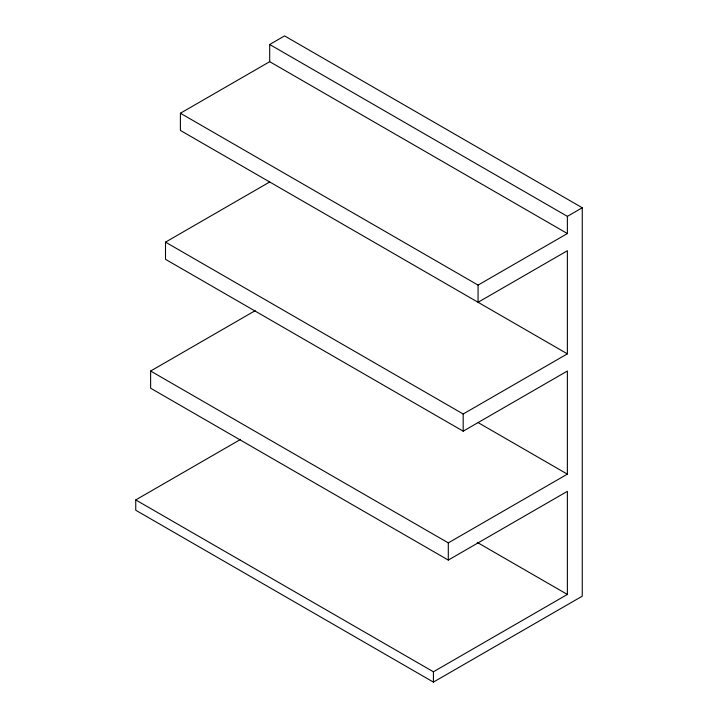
<?xml version="1.0" encoding="UTF-8"?>
<svg xmlns="http://www.w3.org/2000/svg" width="718" height="718" viewBox="0 0 718 718"><rect width="100%" height="100%" fill="white"/><g stroke="black" fill="none" stroke-linecap="round" stroke-linejoin="round"><path stroke-width="1.08" d="M269.699 44.489L567.373 216.351L567.373 233.538L269.699 61.676L269.699 44.489L284.579 35.9L582.253 207.762L582.253 596.173L433.421 682.1L135.747 510.238L135.747 499.925L240.575 439.407M180.397 113.238L478.071 285.1L478.071 302.287L567.373 250.726L567.373 353.839L180.397 130.425L180.397 113.238L269.699 61.676M135.747 499.925L433.421 671.788L567.373 594.45L567.373 491.336L448.301 560.076L150.627 388.214L150.627 371.035L448.301 542.889L567.373 474.149L567.373 371.026L463.182 431.177L165.508 259.324L165.508 242.137L269.699 181.986M150.627 371.035L255.177 310.67M567.373 216.351L582.253 207.762M478.071 285.1L567.373 233.538M165.508 242.137L463.182 413.999L567.373 353.839M478.17 422.642L567.373 474.149M477.201 542.386L567.373 594.45M463.182 413.999L463.182 431.177M448.301 542.889L448.301 560.076M433.421 671.788L433.421 682.1"/></g></svg>
